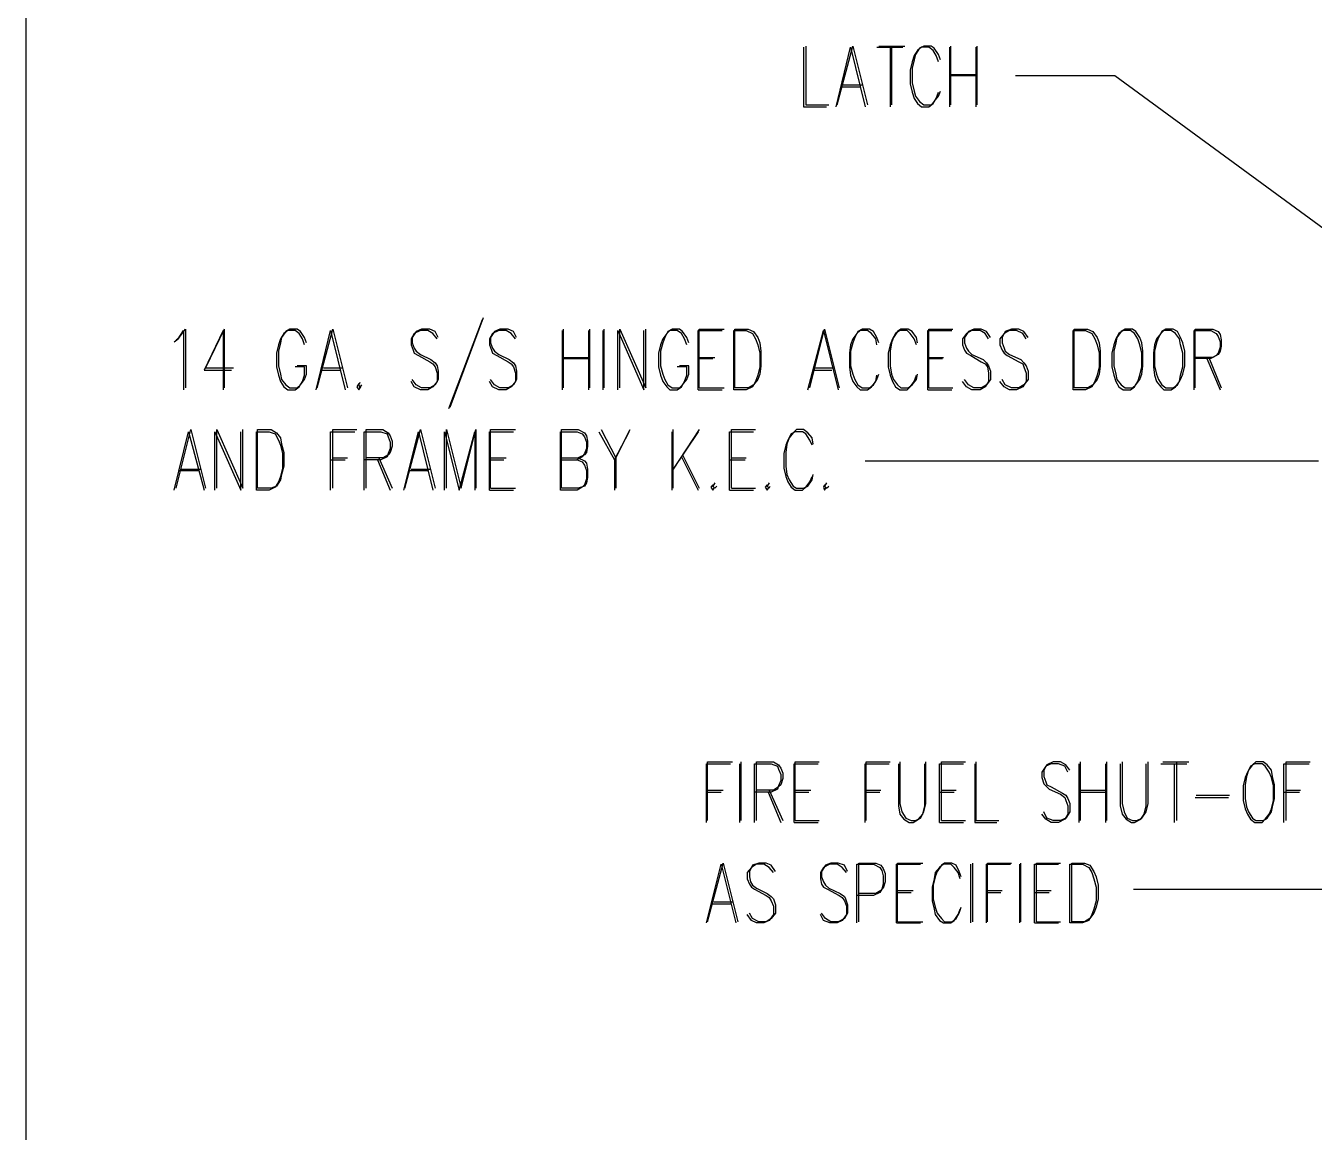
# Model space of a CAD drawing. Header units: metres. Extents: x 14 to 601, y -779 to -12.
# Drawn here: x 13.7 to 161.8, y -518.8 to -391.7 of the extents above; entities that cross this region are included whole.
import ezdxf

# ---------------------------------------------------------------- set-up
doc = ezdxf.new("R2010")
doc.units = ezdxf.units.M

msp = doc.modelspace()

# ---------------------------------------------------------------- linework, layer by layer
for p, q in [((13.72, -39.32), (13.72, -751.76)), ((103.12, -394.16), (103.12, -401)), ((103.36, -394.04), (103.36, -400.76)), ((106.84, -401), (108.52, -394.16)), ((106.96, -400.76), (108.76, -394.04)), ((108.52, -394.16), (110.2, -401)), ((108.76, -394.04), (110.44, -400.76)), ((111.52, -394.16), (114.52, -394.16)), ((111.76, -394.04), (114.76, -394.04)), ((113.08, -394.16), (113.08, -401)), ((113.2, -394.04), (113.2, -400.76)), ((115.84, -395.12), (115.6, -395.84)), ((116.2, -394.52), (115.84, -395.12)), ((115.96, -395), (115.84, -395.6)), ((116.44, -394.28), (115.96, -395)), ((116.68, -394.16), (116.2, -394.52)), ((116.92, -394.04), (116.44, -394.28)), ((117.52, -394.16), (116.68, -394.16)), ((117.76, -394.04), (116.92, -394.04)), ((118, -394.52), (117.52, -394.16)), ((118.12, -394.28), (117.76, -394.04)), ((118.36, -395.12), (118, -394.52)), ((118.6, -395), (118.12, -394.28)), ((118.6, -395.84), (118.36, -395.12)), ((118.84, -395.6), (118.6, -395)), ((119.92, -401), (119.92, -394.16)), ((120.04, -400.76), (120.04, -394.04)), ((122.92, -394.16), (122.92, -401)), ((123.04, -394.04), (123.04, -400.76)), ((115.6, -395.84), (115.36, -396.8)), ((115.36, -396.8), (115.36, -398.36)), ((115.84, -395.6), (115.6, -396.56)), ((115.6, -396.56), (115.6, -398.24)), ((115.6, -398.24), (115.84, -399.2)), ((119.92, -397.4), (122.92, -397.4)), ((120.04, -397.28), (123.04, -397.28)), ((127.48, -397.4), (138.88, -397.4)), ((138.88, -397.4), (165.88, -417.2)), ((107.44, -398.72), (109.6, -398.72)), ((107.68, -398.48), (109.84, -398.48)), ((115.36, -398.36), (115.6, -399.32)), ((115.6, -399.32), (115.84, -400.04)), ((115.84, -399.2), (115.96, -399.8)), ((115.96, -399.8), (116.44, -400.4)), ((118.12, -400.4), (118.6, -399.8)), ((118.36, -400.04), (118.6, -399.32)), ((118.6, -399.8), (118.84, -399.2)), ((103.12, -401), (105.76, -401)), ((103.36, -400.76), (106, -400.76)), ((115.84, -400.04), (116.2, -400.64)), ((116.2, -400.64), (116.68, -401)), ((116.44, -400.4), (116.92, -400.76)), ((116.68, -401), (117.52, -401)), ((116.92, -400.76), (117.76, -400.76)), ((117.52, -401), (118, -400.64)), ((117.76, -400.76), (118.12, -400.4)), ((118, -400.64), (118.36, -400.04)), ((66.16, -425.48), (62.32, -435.68)), ((66.28, -425.24), (62.44, -435.56)), ((30.76, -428), (31.24, -427.64)), ((31, -427.76), (31.36, -427.52)), ((31.24, -427.64), (31.84, -426.68)), ((31.36, -427.52), (32.08, -426.56)), ((31.84, -426.68), (31.84, -433.52)), ((32.08, -426.56), (32.08, -433.28)), ((36.4, -426.68), (34.24, -431.24)), ((36.52, -426.56), (34.36, -431)), ((36.4, -426.68), (36.4, -433.52)), ((36.52, -426.56), (36.52, -433.28)), ((43, -427.64), (42.76, -428.36)), ((43.36, -427.04), (43, -427.64)), ((43.12, -427.52), (43, -428.12)), ((43.6, -426.8), (43.12, -427.52)), ((43.84, -426.68), (43.36, -427.04)), ((44.08, -426.56), (43.6, -426.8)), ((44.68, -426.68), (43.84, -426.68)), ((44.92, -426.56), (44.08, -426.56)), ((45.16, -427.04), (44.68, -426.68)), ((45.28, -426.8), (44.92, -426.56)), ((45.52, -427.64), (45.16, -427.04)), ((45.76, -427.52), (45.28, -426.8)), ((45.76, -428.36), (45.52, -427.64)), ((46, -428.12), (45.76, -427.52)), ((47.08, -433.52), (48.76, -426.68)), ((47.2, -433.28), (49, -426.56)), ((48.76, -426.68), (50.44, -433.52)), ((49, -426.56), (50.68, -433.28)), ((58.36, -427.04), (58, -427.64)), ((58, -427.64), (58, -428.36)), ((58.6, -426.8), (58.12, -427.52)), ((58.12, -427.52), (58.12, -428.12)), ((59.08, -426.68), (58.36, -427.04)), ((59.2, -426.56), (58.6, -426.8)), ((59.92, -426.68), (59.08, -426.68)), ((60.16, -426.56), (59.2, -426.56)), ((60.52, -427.04), (59.92, -426.68)), ((60.76, -426.8), (60.16, -426.56)), ((61, -427.64), (60.52, -427.04)), ((61.12, -427.52), (60.76, -426.8)), ((67.36, -427.04), (67, -427.64)), ((67, -427.64), (67, -428.36)), ((67.6, -426.8), (67.12, -427.52)), ((67.12, -427.52), (67.12, -428.12)), ((68.08, -426.68), (67.36, -427.04)), ((68.2, -426.56), (67.6, -426.8)), ((68.92, -426.68), (68.08, -426.68)), ((69.16, -426.56), (68.2, -426.56)), ((69.52, -427.04), (68.92, -426.68)), ((69.76, -426.8), (69.16, -426.56)), ((70, -427.64), (69.52, -427.04)), ((70.12, -427.52), (69.76, -426.8)), ((75.4, -433.52), (75.4, -426.68)), ((75.52, -433.28), (75.52, -426.56)), ((78.4, -426.68), (78.4, -433.52)), ((78.52, -426.56), (78.52, -433.28)), ((80.08, -433.52), (80.08, -426.68)), ((80.2, -433.28), (80.2, -426.56)), ((81.76, -433.52), (81.76, -426.68)), ((81.76, -426.68), (84.76, -433.52)), ((82, -433.28), (82, -426.56)), ((82, -426.56), (85, -433.28)), ((84.76, -433.52), (84.76, -426.68)), ((85, -433.28), (85, -426.56)), ((86.92, -427.64), (86.68, -428.36)), ((87.4, -427.04), (86.92, -427.64)), ((87.16, -427.52), (86.92, -428.12)), ((87.52, -426.8), (87.16, -427.52)), ((87.76, -426.68), (87.4, -427.04)), ((88, -426.56), (87.52, -426.8)), ((88.6, -426.68), (87.76, -426.68)), ((88.84, -426.56), (88, -426.56)), ((89.08, -427.04), (88.6, -426.68)), ((89.2, -426.8), (88.84, -426.56)), ((89.44, -427.64), (89.08, -427.04)), ((89.68, -427.52), (89.2, -426.8)), ((89.68, -428.36), (89.44, -427.64)), ((89.92, -428.12), (89.68, -427.52)), ((91, -433.52), (91, -426.68)), ((91, -426.68), (93.76, -426.68)), ((91.12, -433.28), (91.12, -426.56)), ((91.12, -426.56), (94, -426.56)), ((95.08, -433.52), (95.08, -426.68)), ((95.08, -426.68), (96.52, -426.68)), ((95.2, -433.28), (95.2, -426.56)), ((95.2, -426.56), (96.76, -426.56)), ((96.52, -426.68), (97.24, -427.04)), ((96.76, -426.56), (97.36, -426.8)), ((97.24, -427.04), (97.6, -427.64)), ((97.36, -426.8), (97.84, -427.52)), ((97.6, -427.64), (97.84, -428.36)), ((97.84, -427.52), (98.08, -428.12)), ((103.6, -433.52), (105.4, -426.68)), ((103.84, -433.28), (105.52, -426.56)), ((105.4, -426.68), (107.08, -433.52)), ((105.52, -426.56), (107.2, -433.28)), ((108.76, -427.64), (108.52, -428.36)), ((109.24, -427.04), (108.76, -427.64)), ((109, -427.52), (108.76, -428.12)), ((109.36, -426.8), (109, -427.52)), ((109.6, -426.68), (109.24, -427.04)), ((109.84, -426.56), (109.36, -426.8)), ((110.44, -426.68), (109.6, -426.68)), ((110.68, -426.56), (109.84, -426.56)), ((110.92, -427.04), (110.44, -426.68)), ((111.16, -426.8), (110.68, -426.56)), ((111.4, -427.64), (110.92, -427.04)), ((111.52, -427.52), (111.16, -426.8)), ((111.52, -428.36), (111.4, -427.64)), ((111.76, -428.12), (111.52, -427.52)), ((113.32, -427.64), (113.08, -428.36)), ((113.44, -427.52), (113.2, -428.12)), ((113.68, -427.04), (113.32, -427.64)), ((113.92, -426.8), (113.44, -427.52)), ((114.16, -426.68), (113.68, -427.04)), ((114.28, -426.56), (113.92, -426.8)), ((115, -426.68), (114.16, -426.68)), ((115.12, -426.56), (114.28, -426.56)), ((115.36, -427.04), (115, -426.68)), ((115.6, -426.8), (115.12, -426.56)), ((115.84, -427.64), (115.36, -427.04)), ((116.08, -427.52), (115.6, -426.8)), ((116.08, -428.36), (115.84, -427.64)), ((116.2, -428.12), (116.08, -427.52)), ((117.4, -433.52), (117.4, -426.68)), ((117.4, -426.68), (120.16, -426.68)), ((117.52, -433.28), (117.52, -426.56)), ((117.52, -426.56), (120.28, -426.56)), ((121.84, -427.04), (121.36, -427.64)), ((121.36, -427.64), (121.36, -428.36)), ((122.08, -426.8), (121.6, -427.52)), ((121.6, -427.52), (121.6, -428.12)), ((122.44, -426.68), (121.84, -427.04)), ((122.68, -426.56), (122.08, -426.8)), ((123.4, -426.68), (122.44, -426.68)), ((123.52, -426.56), (122.68, -426.56)), ((124, -427.04), (123.4, -426.68)), ((124.12, -426.8), (123.52, -426.56)), ((124.36, -427.64), (124, -427.04)), ((124.6, -427.52), (124.12, -426.8)), ((126.16, -427.04), (125.68, -427.64)), ((125.68, -427.64), (125.68, -428.36)), ((126.28, -426.8), (125.92, -427.52)), ((125.92, -427.52), (125.92, -428.12)), ((126.76, -426.68), (126.16, -427.04)), ((127, -426.56), (126.28, -426.8)), ((127.6, -426.68), (126.76, -426.68)), ((127.84, -426.56), (127, -426.56)), ((128.32, -427.04), (127.6, -426.68)), ((128.44, -426.8), (127.84, -426.56)), ((128.68, -427.64), (128.32, -427.04)), ((128.92, -427.52), (128.44, -426.8)), ((134.08, -433.52), (134.08, -426.68)), ((134.08, -426.68), (135.52, -426.68)), ((134.2, -433.28), (134.2, -426.56)), ((134.2, -426.56), (135.76, -426.56)), ((135.52, -426.68), (136.24, -427.04)), ((135.76, -426.56), (136.36, -426.8)), ((136.24, -427.04), (136.6, -427.64)), ((136.36, -426.8), (136.84, -427.52)), ((136.6, -427.64), (136.84, -428.36)), ((136.84, -427.52), (137.08, -428.12)), ((139, -427.64), (138.76, -428.36)), ((139.36, -427.04), (139, -427.64)), ((139.12, -427.52), (139, -428.12)), ((139.6, -426.8), (139.12, -427.52)), ((139.84, -426.68), (139.36, -427.04)), ((140.08, -426.56), (139.6, -426.8)), ((140.68, -426.68), (139.84, -426.68)), ((140.92, -426.56), (140.08, -426.56)), ((141.16, -427.04), (140.68, -426.68)), ((141.28, -426.8), (140.92, -426.56)), ((141.52, -427.64), (141.16, -427.04)), ((141.76, -427.52), (141.28, -426.8)), ((141.76, -428.36), (141.52, -427.64)), ((142, -428.12), (141.76, -427.52)), ((143.68, -427.64), (143.44, -428.36)), ((144.16, -427.04), (143.68, -427.64)), ((143.92, -427.52), (143.68, -428.12)), ((144.28, -426.8), (143.92, -427.52)), ((144.52, -426.68), (144.16, -427.04)), ((144.76, -426.56), (144.28, -426.8)), ((145.36, -426.68), (144.52, -426.68)), ((145.6, -426.56), (144.76, -426.56)), ((145.84, -427.04), (145.36, -426.68)), ((146.08, -426.8), (145.6, -426.56)), ((146.32, -427.64), (145.84, -427.04)), ((146.44, -427.52), (146.08, -426.8)), ((146.44, -428.36), (146.32, -427.64)), ((146.68, -428.12), (146.44, -427.52)), ((148, -433.52), (148, -426.68)), ((148, -426.68), (149.92, -426.68)), ((148.12, -433.28), (148.12, -426.56)), ((148.12, -426.56), (150.16, -426.56)), ((149.92, -426.68), (150.52, -427.04)), ((150.16, -426.56), (150.76, -426.8)), ((150.52, -427.04), (150.76, -427.4)), ((150.76, -426.8), (151, -427.16)), ((150.76, -427.4), (151, -428)), ((151, -427.16), (151.12, -427.76)), ((151.12, -427.76), (151.12, -428.48)), ((42.76, -428.36), (42.52, -429.32)), ((42.52, -429.32), (42.52, -430.88)), ((43, -428.12), (42.76, -429.08)), ((42.76, -429.08), (42.76, -430.76)), ((58, -428.36), (58.24, -428.96)), ((58.12, -428.12), (58.36, -428.72)), ((58.24, -428.96), (58.36, -429.32)), ((58.36, -428.72), (58.6, -429.08)), ((58.36, -429.32), (58.84, -429.56)), ((58.6, -429.08), (59.08, -429.44)), ((67, -428.36), (67.24, -428.96)), ((67.12, -428.12), (67.36, -428.72)), ((67.24, -428.96), (67.36, -429.32)), ((67.36, -428.72), (67.6, -429.08)), ((67.36, -429.32), (67.84, -429.56)), ((67.6, -429.08), (68.08, -429.44)), ((86.68, -428.36), (86.44, -429.32)), ((86.44, -429.32), (86.44, -430.88)), ((86.92, -428.12), (86.68, -429.08)), ((86.68, -429.08), (86.68, -430.76)), ((97.84, -428.36), (98.08, -429.32)), ((98.08, -428.12), (98.2, -429.08)), ((98.08, -429.32), (98.08, -430.88)), ((98.2, -429.08), (98.2, -430.76)), ((108.52, -428.36), (108.4, -429.32)), ((108.4, -429.32), (108.4, -430.88)), ((108.76, -428.12), (108.52, -429.08)), ((108.52, -429.08), (108.52, -430.76)), ((113.08, -428.36), (112.84, -429.32)), ((112.84, -429.32), (112.84, -430.88)), ((113.2, -428.12), (113.08, -429.08)), ((113.08, -429.08), (113.08, -430.76)), ((121.36, -428.36), (121.6, -428.96)), ((121.6, -428.12), (121.84, -428.72)), ((121.6, -428.96), (121.84, -429.32)), ((121.84, -428.72), (122.08, -429.08)), ((121.84, -429.32), (122.32, -429.56)), ((122.08, -429.08), (122.44, -429.44)), ((125.68, -428.36), (125.92, -428.96)), ((125.92, -428.12), (126.16, -428.72)), ((125.92, -428.96), (126.16, -429.32)), ((126.16, -428.72), (126.28, -429.08)), ((126.16, -429.32), (126.52, -429.56)), ((126.28, -429.08), (126.76, -429.44)), ((136.84, -428.36), (137.08, -429.32)), ((137.08, -428.12), (137.2, -429.08)), ((137.08, -429.32), (137.08, -430.88)), ((137.2, -429.08), (137.2, -430.76)), ((138.76, -428.36), (138.52, -429.32)), ((138.52, -429.32), (138.52, -430.88)), ((139, -428.12), (138.76, -429.08)), ((138.76, -429.08), (138.76, -430.76)), ((142, -429.32), (141.76, -428.36)), ((142.12, -429.08), (142, -428.12)), ((142, -430.88), (142, -429.32)), ((142.12, -430.76), (142.12, -429.08)), ((143.44, -428.36), (143.32, -429.32)), ((143.32, -429.32), (143.32, -430.88)), ((143.68, -428.12), (143.44, -429.08)), ((143.44, -429.08), (143.44, -430.76)), ((146.68, -429.32), (146.44, -428.36)), ((146.92, -429.08), (146.68, -428.12)), ((146.68, -430.88), (146.68, -429.32)), ((146.92, -430.76), (146.92, -429.08)), ((150.76, -429.32), (150.52, -429.56)), ((151, -428.6), (150.76, -429.32)), ((151, -429.08), (150.76, -429.44)), ((151, -428), (151, -428.6)), ((151.12, -428.48), (151, -429.08)), ((42.52, -430.88), (42.76, -431.84)), ((42.76, -430.76), (43, -431.72)), ((45.76, -430.88), (44.68, -430.88)), ((46, -430.76), (44.92, -430.76)), ((45.76, -431.84), (45.76, -430.88)), ((46, -431.72), (46, -430.76)), ((58.84, -429.56), (60.16, -430.28)), ((59.08, -429.44), (60.28, -430.04)), ((60.16, -430.28), (60.52, -430.52)), ((60.28, -430.04), (60.76, -430.4)), ((60.52, -430.52), (60.76, -430.88)), ((60.76, -430.4), (61, -430.76)), ((60.76, -430.88), (61, -431.6)), ((61, -430.76), (61.12, -431.36)), ((67.84, -429.56), (69.16, -430.28)), ((68.08, -429.44), (69.28, -430.04)), ((69.16, -430.28), (69.52, -430.52)), ((69.28, -430.04), (69.76, -430.4)), ((69.52, -430.52), (69.76, -430.88)), ((69.76, -430.4), (70, -430.76)), ((69.76, -430.88), (70, -431.6)), ((70, -430.76), (70.12, -431.36)), ((75.4, -429.92), (78.4, -429.92)), ((75.52, -429.8), (78.52, -429.8)), ((86.44, -430.88), (86.68, -431.84)), ((86.68, -430.76), (86.92, -431.72)), ((89.68, -430.88), (88.6, -430.88)), ((89.92, -430.76), (88.84, -430.76)), ((89.68, -431.84), (89.68, -430.88)), ((89.92, -431.72), (89.92, -430.76)), ((91, -429.92), (92.68, -429.92)), ((91.12, -429.8), (92.92, -429.8)), ((98.08, -430.88), (97.84, -431.84)), ((98.2, -430.76), (98.08, -431.72)), ((108.4, -430.88), (108.52, -431.84)), ((108.52, -430.76), (108.76, -431.72)), ((112.84, -430.88), (113.08, -431.84)), ((113.08, -430.76), (113.2, -431.72)), ((117.4, -429.92), (119.08, -429.92)), ((117.52, -429.8), (119.2, -429.8)), ((122.32, -429.56), (123.52, -430.28)), ((122.44, -429.44), (123.76, -430.04)), ((123.52, -430.28), (124, -430.52)), ((123.76, -430.04), (124.12, -430.4)), ((124, -430.52), (124.24, -430.88)), ((124.12, -430.4), (124.36, -430.76)), ((124.24, -430.88), (124.36, -431.6)), ((124.36, -430.76), (124.6, -431.36)), ((126.52, -429.56), (127.84, -430.28)), ((126.76, -429.44), (128.08, -430.04)), ((127.84, -430.28), (128.32, -430.52)), ((128.08, -430.04), (128.44, -430.4)), ((128.32, -430.52), (128.44, -430.88)), ((128.44, -430.4), (128.68, -430.76)), ((128.44, -430.88), (128.68, -431.6)), ((128.68, -430.76), (128.92, -431.36)), ((137.08, -430.88), (136.84, -431.84)), ((137.2, -430.76), (137.08, -431.72)), ((138.52, -430.88), (138.76, -431.84)), ((138.76, -430.76), (139, -431.72)), ((141.76, -431.84), (142, -430.88)), ((142, -431.72), (142.12, -430.76)), ((143.32, -430.88), (143.44, -431.84)), ((143.44, -430.76), (143.68, -431.72)), ((146.44, -431.84), (146.68, -430.88)), ((146.68, -431.72), (146.92, -430.76)), ((149.92, -429.92), (148, -429.92)), ((150.16, -429.8), (148.12, -429.8)), ((149.44, -429.92), (151, -433.52)), ((149.68, -429.8), (151.12, -433.28)), ((150.52, -429.56), (149.92, -429.92)), ((150.76, -429.44), (150.16, -429.8)), ((34.24, -431.24), (37.36, -431.24)), ((34.36, -431), (37.6, -431)), ((42.76, -431.84), (43, -432.56)), ((43, -431.72), (43.12, -432.32)), ((43.12, -432.32), (43.6, -432.92)), ((45.28, -432.92), (45.76, -432.32)), ((45.52, -432.56), (45.76, -431.84)), ((45.76, -432.32), (46, -431.72)), ((47.68, -431.24), (49.84, -431.24)), ((47.92, -431), (50.08, -431)), ((58.6, -432.92), (58.12, -432.32)), ((61.12, -432.32), (60.76, -432.92)), ((61, -431.6), (61, -432.56)), ((61.12, -431.36), (61.12, -432.32)), ((67.6, -432.92), (67.12, -432.32)), ((70.12, -432.32), (69.76, -432.92)), ((70, -431.6), (70, -432.56)), ((70.12, -431.36), (70.12, -432.32)), ((86.68, -431.84), (86.92, -432.56)), ((86.92, -431.72), (87.16, -432.32)), ((87.16, -432.32), (87.52, -432.92)), ((89.2, -432.92), (89.68, -432.32)), ((89.44, -432.56), (89.68, -431.84)), ((89.68, -432.32), (89.92, -431.72)), ((97.84, -432.32), (97.36, -432.92)), ((97.84, -431.84), (97.6, -432.56)), ((98.08, -431.72), (97.84, -432.32)), ((104.32, -431.24), (106.36, -431.24)), ((104.44, -431), (106.6, -431)), ((108.52, -431.84), (108.76, -432.56)), ((108.76, -431.72), (109, -432.32)), ((109, -432.32), (109.36, -432.92)), ((111.16, -432.92), (111.52, -432.32)), ((111.4, -432.56), (111.52, -431.84)), ((111.52, -432.32), (111.76, -431.72)), ((113.08, -431.84), (113.32, -432.56)), ((113.2, -431.72), (113.44, -432.32)), ((113.44, -432.32), (113.92, -432.92)), ((115.6, -432.92), (116.08, -432.32)), ((115.84, -432.56), (116.08, -431.84)), ((116.08, -432.32), (116.2, -431.72)), ((122.08, -432.92), (121.6, -432.32)), ((124.6, -432.32), (124.12, -432.92)), ((124.36, -431.6), (124.36, -432.56)), ((124.6, -431.36), (124.6, -432.32)), ((126.28, -432.92), (125.92, -432.32)), ((128.92, -432.32), (128.44, -432.92)), ((128.68, -431.6), (128.68, -432.56)), ((128.92, -431.36), (128.92, -432.32)), ((136.84, -432.32), (136.36, -432.92)), ((136.84, -431.84), (136.6, -432.56)), ((137.08, -431.72), (136.84, -432.32)), ((138.76, -431.84), (139, -432.56)), ((139, -431.72), (139.12, -432.32)), ((139.12, -432.32), (139.6, -432.92)), ((141.28, -432.92), (141.76, -432.32)), ((141.52, -432.56), (141.76, -431.84)), ((141.76, -432.32), (142, -431.72)), ((143.44, -431.84), (143.68, -432.56)), ((143.68, -431.72), (143.92, -432.32)), ((143.92, -432.32), (144.28, -432.92)), ((146.08, -432.92), (146.44, -432.32)), ((146.32, -432.56), (146.44, -431.84)), ((146.44, -432.32), (146.68, -431.72)), ((43, -432.56), (43.36, -433.16)), ((43.36, -433.16), (43.84, -433.52)), ((43.6, -432.92), (44.08, -433.28)), ((43.84, -433.52), (44.68, -433.52)), ((44.08, -433.28), (44.92, -433.28)), ((44.68, -433.52), (45.16, -433.16)), ((44.92, -433.28), (45.28, -432.92)), ((45.16, -433.16), (45.52, -432.56)), ((52, -432.8), (51.76, -433.16)), ((51.76, -433.16), (52, -433.52)), ((52.12, -432.68), (52, -432.92)), ((52, -432.92), (52.12, -433.28)), ((52, -433.52), (52.24, -433.16)), ((52.12, -433.28), (52.36, -432.92)), ((58.36, -433.16), (58, -432.56)), ((59.08, -433.52), (58.36, -433.16)), ((59.2, -433.28), (58.6, -432.92)), ((59.92, -433.52), (59.08, -433.52)), ((60.16, -433.28), (59.2, -433.28)), ((60.52, -433.16), (59.92, -433.52)), ((60.76, -432.92), (60.16, -433.28)), ((61, -432.56), (60.52, -433.16)), ((67.36, -433.16), (67, -432.56)), ((68.08, -433.52), (67.36, -433.16)), ((68.2, -433.28), (67.6, -432.92)), ((68.92, -433.52), (68.08, -433.52)), ((69.16, -433.28), (68.2, -433.28)), ((69.52, -433.16), (68.92, -433.52)), ((69.76, -432.92), (69.16, -433.28)), ((70, -432.56), (69.52, -433.16)), ((86.92, -432.56), (87.4, -433.16)), ((87.4, -433.16), (87.76, -433.52)), ((87.52, -432.92), (88, -433.28)), ((87.76, -433.52), (88.6, -433.52)), ((88, -433.28), (88.84, -433.28)), ((88.6, -433.52), (89.08, -433.16)), ((88.84, -433.28), (89.2, -432.92)), ((89.08, -433.16), (89.44, -432.56)), ((91, -433.52), (93.76, -433.52)), ((91.12, -433.28), (94, -433.28)), ((96.52, -433.52), (95.08, -433.52)), ((96.76, -433.28), (95.2, -433.28)), ((97.24, -433.16), (96.52, -433.52)), ((97.36, -432.92), (96.76, -433.28)), ((97.6, -432.56), (97.24, -433.16)), ((108.76, -432.56), (109.24, -433.16)), ((109.24, -433.16), (109.6, -433.52)), ((109.36, -432.92), (109.84, -433.28)), ((109.6, -433.52), (110.44, -433.52)), ((109.84, -433.28), (110.68, -433.28)), ((110.44, -433.52), (110.92, -433.16)), ((110.68, -433.28), (111.16, -432.92)), ((110.92, -433.16), (111.4, -432.56)), ((113.32, -432.56), (113.68, -433.16)), ((113.68, -433.16), (114.16, -433.52)), ((113.92, -432.92), (114.28, -433.28)), ((114.16, -433.52), (115, -433.52)), ((114.28, -433.28), (115.12, -433.28)), ((115, -433.52), (115.36, -433.16)), ((115.12, -433.28), (115.6, -432.92)), ((115.36, -433.16), (115.84, -432.56)), ((117.4, -433.52), (120.16, -433.52)), ((117.52, -433.28), (120.28, -433.28)), ((121.84, -433.16), (121.36, -432.56)), ((122.44, -433.52), (121.84, -433.16)), ((122.68, -433.28), (122.08, -432.92)), ((123.4, -433.52), (122.44, -433.52)), ((123.52, -433.28), (122.68, -433.28)), ((124, -433.16), (123.4, -433.52)), ((124.12, -432.92), (123.52, -433.28)), ((124.36, -432.56), (124, -433.16)), ((126.16, -433.16), (125.68, -432.56)), ((126.76, -433.52), (126.16, -433.16)), ((127, -433.28), (126.28, -432.92)), ((127.6, -433.52), (126.76, -433.52)), ((127.84, -433.28), (127, -433.28)), ((128.32, -433.16), (127.6, -433.52)), ((128.44, -432.92), (127.84, -433.28)), ((128.68, -432.56), (128.32, -433.16)), ((135.52, -433.52), (134.08, -433.52)), ((135.76, -433.28), (134.2, -433.28)), ((136.24, -433.16), (135.52, -433.52)), ((136.36, -432.92), (135.76, -433.28)), ((136.6, -432.56), (136.24, -433.16)), ((139, -432.56), (139.36, -433.16)), ((139.36, -433.16), (139.84, -433.52)), ((139.6, -432.92), (140.08, -433.28)), ((139.84, -433.52), (140.68, -433.52)), ((140.08, -433.28), (140.92, -433.28)), ((140.68, -433.52), (141.16, -433.16)), ((140.92, -433.28), (141.28, -432.92)), ((141.16, -433.16), (141.52, -432.56)), ((143.68, -432.56), (144.16, -433.16)), ((144.16, -433.16), (144.52, -433.52)), ((144.28, -432.92), (144.76, -433.28)), ((144.52, -433.52), (145.36, -433.52)), ((144.76, -433.28), (145.6, -433.28)), ((145.36, -433.52), (145.84, -433.16)), ((145.6, -433.28), (146.08, -432.92)), ((145.84, -433.16), (146.32, -432.56)), ((31, -444.8), (32.68, -438.08)), ((32.68, -438.08), (34.36, -444.8)), ((35.68, -444.8), (35.68, -438.08)), ((35.68, -438.08), (38.68, -444.8)), ((38.68, -444.8), (38.68, -438.08)), ((40.36, -444.8), (40.36, -438.08)), ((40.36, -438.08), (41.92, -438.08)), ((41.92, -438.08), (42.52, -438.44)), ((49, -444.8), (49, -438.08)), ((49, -438.08), (51.76, -438.08)), ((52.84, -444.8), (52.84, -438.08)), ((52.84, -438.08), (54.76, -438.08)), ((54.76, -438.08), (55.36, -438.44)), ((57.28, -444.8), (59.08, -438.08)), ((59.08, -438.08), (60.76, -444.8)), ((62.08, -444.8), (62.08, -438.08)), ((62.08, -438.08), (63.76, -444.8)), ((63.76, -444.8), (65.44, -438.08)), ((65.44, -438.08), (65.44, -444.8)), ((67.12, -444.8), (67.12, -438.08)), ((67.12, -438.08), (70, -438.08)), ((75.28, -444.8), (75.28, -438.08)), ((75.28, -438.08), (77.2, -438.08)), ((77.2, -438.08), (77.92, -438.44)), ((79.84, -438.08), (81.52, -441.32)), ((81.52, -441.32), (83.2, -438.08)), ((88.12, -444.8), (88.12, -438.08)), ((91.12, -438.08), (88.12, -442.64)), ((94.84, -444.8), (94.84, -438.08)), ((94.84, -438.08), (97.6, -438.08)), ((102.28, -438.08), (101.92, -438.44)), ((103.12, -438.08), (102.28, -438.08)), ((103.6, -438.44), (103.12, -438.08)), ((30.76, -445.04), (32.44, -438.32)), ((32.44, -438.32), (34.24, -445.04)), ((35.44, -445.04), (35.44, -438.32)), ((35.44, -438.32), (38.44, -445.04)), ((38.44, -445.04), (38.44, -438.32)), ((40.24, -445.04), (40.24, -438.32)), ((40.24, -438.32), (41.68, -438.32)), ((41.68, -438.32), (42.4, -438.56)), ((42.4, -438.56), (42.76, -439.28)), ((42.52, -438.44), (43, -439.04)), ((42.76, -439.28), (43, -439.88)), ((43, -439.04), (43.12, -439.76)), ((43.12, -439.76), (43.36, -440.72)), ((48.76, -445.04), (48.76, -438.32)), ((48.76, -438.32), (51.52, -438.32)), ((52.6, -445.04), (52.6, -438.32)), ((52.6, -438.32), (54.52, -438.32)), ((54.52, -438.32), (55.24, -438.56)), ((55.24, -438.56), (55.36, -438.92)), ((55.36, -438.44), (55.6, -438.8)), ((55.36, -438.92), (55.6, -439.52)), ((55.6, -438.8), (55.84, -439.4)), ((55.6, -439.52), (55.6, -440.24)), ((55.84, -439.4), (55.84, -440)), ((57.16, -445.04), (58.84, -438.32)), ((58.84, -438.32), (60.52, -445.04)), ((61.84, -445.04), (61.84, -438.32)), ((61.84, -438.32), (63.52, -445.04)), ((63.52, -445.04), (65.32, -438.32)), ((65.32, -438.32), (65.32, -445.04)), ((67, -445.04), (67, -438.32)), ((67, -438.32), (69.76, -438.32)), ((75.16, -445.04), (75.16, -438.32)), ((75.16, -438.32), (77.08, -438.32)), ((77.08, -438.32), (77.68, -438.56)), ((77.68, -438.56), (77.92, -438.92)), ((77.92, -438.44), (78.16, -438.8)), ((77.92, -438.92), (78.16, -439.52)), ((78.16, -438.8), (78.28, -439.4)), ((78.16, -439.52), (78.16, -440.24)), ((78.28, -439.4), (78.28, -440)), ((79.6, -438.32), (81.4, -441.56)), ((81.4, -441.56), (83.08, -438.32)), ((88, -445.04), (88, -438.32)), ((91, -438.32), (88, -442.76)), ((94.6, -445.04), (94.6, -438.32)), ((94.6, -438.32), (97.36, -438.32)), ((101.32, -439.28), (101.08, -439.88)), ((101.2, -439.76), (101.08, -440.72)), ((101.44, -439.04), (101.2, -439.76)), ((101.68, -438.56), (101.32, -439.28)), ((101.92, -438.44), (101.44, -439.04)), ((102.16, -438.32), (101.68, -438.56)), ((103, -438.32), (102.16, -438.32)), ((103.36, -438.56), (103, -438.32)), ((103.84, -439.28), (103.36, -438.56)), ((104.08, -439.04), (103.6, -438.44)), ((104.08, -439.88), (103.84, -439.28)), ((104.2, -439.76), (104.08, -439.04)), ((43, -439.88), (43.24, -440.84)), ((43.24, -440.84), (43.24, -442.52)), ((43.36, -440.72), (43.36, -442.28)), ((55.24, -441.2), (54.52, -441.56)), ((55.36, -440.96), (54.76, -441.32)), ((55.36, -440.84), (55.24, -441.2)), ((55.6, -440.24), (55.36, -440.84)), ((55.6, -440.72), (55.36, -440.96)), ((55.84, -440), (55.6, -440.72)), ((77.68, -441.2), (77.08, -441.56)), ((77.92, -440.96), (77.2, -441.32)), ((77.92, -440.84), (77.68, -441.2)), ((78.16, -440.24), (77.92, -440.84)), ((78.16, -440.72), (77.92, -440.96)), ((78.28, -440), (78.16, -440.72)), ((89.08, -441.2), (91, -445.04)), ((89.2, -440.96), (91.12, -444.8)), ((101.08, -439.88), (100.84, -440.84)), ((100.84, -440.84), (100.84, -442.52)), ((101.08, -440.72), (101.08, -442.28)), ((31.6, -442.64), (33.76, -442.64)), ((43.24, -442.52), (43, -443.48)), ((43.36, -442.28), (43.12, -443.24)), ((48.76, -441.56), (50.44, -441.56)), ((49, -441.32), (50.68, -441.32)), ((54.52, -441.56), (52.6, -441.56)), ((54.76, -441.32), (52.84, -441.32)), ((54.16, -441.56), (55.6, -445.04)), ((54.28, -441.32), (55.84, -444.8)), ((58, -442.64), (60.16, -442.64)), ((67, -441.56), (68.68, -441.56)), ((67.12, -441.32), (68.92, -441.32)), ((75.16, -441.56), (77.08, -441.56)), ((75.28, -441.32), (77.2, -441.32)), ((77.08, -441.56), (77.68, -441.8)), ((77.2, -441.32), (77.92, -441.68)), ((77.68, -441.8), (77.92, -442.16)), ((77.92, -441.68), (78.16, -441.92)), ((77.92, -442.16), (78.16, -442.76)), ((78.16, -441.92), (78.28, -442.64)), ((78.28, -442.64), (78.28, -443.6)), ((81.4, -441.56), (81.4, -445.04)), ((81.52, -441.32), (81.52, -444.8)), ((94.6, -441.56), (96.4, -441.56)), ((94.84, -441.32), (96.52, -441.32)), ((100.84, -442.52), (101.08, -443.48)), ((101.08, -442.28), (101.2, -443.24)), ((110.2, -441.68), (162.28, -441.68)), ((31.36, -442.76), (33.52, -442.76)), ((42.76, -444.08), (42.4, -444.68)), ((43, -443.84), (42.52, -444.56)), ((43, -443.48), (42.76, -444.08)), ((43.12, -443.24), (43, -443.84)), ((57.76, -442.76), (59.92, -442.76)), ((78.16, -443.72), (77.92, -444.44)), ((78.16, -444.2), (77.92, -444.56)), ((78.16, -442.76), (78.16, -443.72)), ((78.28, -443.6), (78.16, -444.2)), ((92.92, -444.2), (92.68, -444.56)), ((99.16, -444.2), (98.92, -444.56)), ((101.08, -443.48), (101.32, -444.08)), ((101.2, -443.24), (101.44, -443.84)), ((101.32, -444.08), (101.68, -444.68)), ((101.44, -443.84), (101.92, -444.56)), ((103.36, -444.68), (103.84, -444.08)), ((103.6, -444.56), (104.08, -443.84)), ((103.84, -444.08), (104.08, -443.48)), ((104.08, -443.84), (104.2, -443.24)), ((105.76, -444.2), (105.52, -444.56)), ((41.68, -445.04), (40.24, -445.04)), ((41.92, -444.8), (40.36, -444.8)), ((42.4, -444.68), (41.68, -445.04)), ((42.52, -444.56), (41.92, -444.8)), ((67, -445.04), (69.76, -445.04)), ((67.12, -444.8), (70, -444.8)), ((77.08, -445.04), (75.16, -445.04)), ((77.2, -444.8), (75.28, -444.8)), ((77.68, -444.68), (77.08, -445.04)), ((77.92, -444.56), (77.2, -444.8)), ((77.92, -444.44), (77.68, -444.68)), ((92.68, -444.44), (92.44, -444.68)), ((92.44, -444.68), (92.68, -445.04)), ((92.68, -444.56), (92.92, -444.8)), ((92.68, -445.04), (92.92, -444.68)), ((92.92, -444.8), (93.16, -444.56)), ((94.6, -445.04), (97.36, -445.04)), ((94.84, -444.8), (97.6, -444.8)), ((98.92, -444.44), (98.68, -444.68)), ((98.68, -444.68), (98.92, -445.04)), ((98.92, -444.56), (99.16, -444.8)), ((98.92, -445.04), (99.16, -444.68)), ((99.16, -444.8), (99.28, -444.56)), ((101.68, -444.68), (102.16, -445.04)), ((101.92, -444.56), (102.28, -444.8)), ((102.16, -445.04), (103, -445.04)), ((102.28, -444.8), (103.12, -444.8)), ((103, -445.04), (103.36, -444.68)), ((103.12, -444.8), (103.6, -444.56)), ((105.52, -444.44), (105.4, -444.68)), ((105.4, -444.68), (105.52, -445.04)), ((105.52, -444.56), (105.76, -444.8)), ((105.52, -445.04), (105.76, -444.68)), ((105.76, -444.8), (106, -444.56)), ((91.96, -483.2), (91.96, -476.48)), ((91.96, -476.48), (94.72, -476.48)), ((92.08, -482.96), (92.08, -476.24)), ((92.08, -476.24), (94.96, -476.24)), ((95.8, -483.2), (95.8, -476.48)), ((95.92, -482.96), (95.92, -476.24)), ((97.48, -483.2), (97.48, -476.48)), ((97.48, -476.48), (99.4, -476.48)), ((97.72, -482.96), (97.72, -476.24)), ((97.72, -476.24), (99.64, -476.24)), ((99.4, -476.48), (100.12, -476.72)), ((99.64, -476.24), (100.24, -476.6)), ((100.12, -476.72), (100.24, -477.08)), ((100.24, -476.6), (100.48, -476.96)), ((102.04, -483.2), (102.04, -476.48)), ((102.04, -476.48), (104.8, -476.48)), ((102.16, -482.96), (102.16, -476.24)), ((102.16, -476.24), (104.92, -476.24)), ((110.2, -483.2), (110.2, -476.48)), ((110.2, -476.48), (112.96, -476.48)), ((110.32, -482.96), (110.32, -476.24)), ((110.32, -476.24), (113.08, -476.24)), ((114.04, -476.48), (114.04, -481.28)), ((114.16, -476.24), (114.16, -481.04)), ((117.04, -481.28), (117.04, -476.48)), ((117.16, -481.04), (117.16, -476.24)), ((118.72, -483.2), (118.72, -476.48)), ((118.72, -476.48), (121.48, -476.48)), ((118.96, -482.96), (118.96, -476.24)), ((118.96, -476.24), (121.72, -476.24)), ((122.8, -476.48), (122.8, -483.2)), ((122.92, -476.24), (122.92, -482.96)), ((130.96, -476.72), (130.48, -477.44)), ((131.08, -476.6), (130.72, -477.2)), ((131.56, -476.48), (130.96, -476.72)), ((131.8, -476.24), (131.08, -476.6)), ((132.4, -476.48), (131.56, -476.48)), ((132.64, -476.24), (131.8, -476.24)), ((133.12, -476.72), (132.4, -476.48)), ((133.24, -476.6), (132.64, -476.24)), ((133.48, -477.44), (133.12, -476.72)), ((133.72, -477.2), (133.24, -476.6)), ((134.8, -483.2), (134.8, -476.48)), ((134.92, -482.96), (134.92, -476.24)), ((137.8, -476.48), (137.8, -483.2)), ((137.92, -476.24), (137.92, -482.96)), ((139.48, -476.48), (139.48, -481.28)), ((139.72, -476.24), (139.72, -481.04)), ((142.48, -481.28), (142.48, -476.48)), ((142.72, -481.04), (142.72, -476.24)), ((144.16, -476.48), (147.16, -476.48)), ((144.4, -476.24), (147.4, -476.24)), ((145.72, -476.48), (145.72, -483.2)), ((145.96, -476.24), (145.96, -482.96)), ((154.48, -476.72), (154.12, -477.44)), ((154.72, -476.6), (154.24, -477.2)), ((154.96, -476.48), (154.48, -476.72)), ((155.08, -476.24), (154.72, -476.6)), ((155.8, -476.48), (154.96, -476.48)), ((155.92, -476.24), (155.08, -476.24)), ((156.16, -476.72), (155.8, -476.48)), ((156.4, -476.6), (155.92, -476.24)), ((156.64, -477.44), (156.16, -476.72)), ((156.88, -477.2), (156.4, -476.6)), ((158.32, -483.2), (158.32, -476.48)), ((158.32, -476.48), (161.2, -476.48)), ((158.56, -482.96), (158.56, -476.24)), ((158.56, -476.24), (161.32, -476.24)), ((100.24, -477.08), (100.48, -477.68)), ((100.48, -476.96), (100.72, -477.56)), ((100.48, -477.68), (100.48, -478.4)), ((100.72, -478.16), (100.48, -478.88)), ((100.72, -477.56), (100.72, -478.16)), ((130.48, -477.44), (130.48, -478.04)), ((130.48, -478.04), (130.72, -478.76)), ((130.72, -477.2), (130.72, -477.92)), ((130.72, -477.92), (130.96, -478.52)), ((153.88, -478.04), (153.64, -479)), ((154.12, -477.44), (153.88, -478.04)), ((154, -477.92), (153.88, -478.88)), ((154.24, -477.2), (154, -477.92)), ((156.88, -478.04), (156.64, -477.44)), ((157, -477.92), (156.88, -477.2)), ((157.12, -479), (156.88, -478.04)), ((157.24, -478.88), (157, -477.92)), ((91.96, -479.72), (93.64, -479.72)), ((92.08, -479.48), (93.88, -479.48)), ((99.4, -479.72), (97.48, -479.72)), ((99.64, -479.48), (97.72, -479.48)), ((99.04, -479.72), (100.48, -483.2)), ((99.16, -479.48), (100.72, -482.96)), ((100.12, -479.36), (99.4, -479.72)), ((100.24, -479.12), (99.64, -479.48)), ((100.24, -479), (100.12, -479.36)), ((100.48, -478.4), (100.24, -479)), ((100.48, -478.88), (100.24, -479.12)), ((102.04, -479.72), (103.72, -479.72)), ((102.16, -479.48), (103.96, -479.48)), ((110.2, -479.72), (111.88, -479.72)), ((110.32, -479.48), (112, -479.48)), ((118.72, -479.72), (120.4, -479.72)), ((118.96, -479.48), (120.64, -479.48)), ((130.72, -478.76), (130.96, -479)), ((130.96, -478.52), (131.08, -478.88)), ((130.96, -479), (131.32, -479.36)), ((131.08, -478.88), (131.56, -479.12)), ((131.32, -479.36), (132.64, -479.96)), ((131.56, -479.12), (132.88, -479.84)), ((134.8, -479.72), (137.8, -479.72)), ((134.92, -479.48), (137.92, -479.48)), ((153.64, -479), (153.64, -480.68)), ((153.88, -478.88), (153.88, -480.44)), ((157.12, -480.68), (157.12, -479)), ((157.24, -480.44), (157.24, -478.88)), ((158.32, -479.72), (160.12, -479.72)), ((158.56, -479.48), (160.24, -479.48)), ((114.16, -481.04), (114.4, -482)), ((116.92, -482), (117.16, -481.04)), ((132.64, -479.96), (133.12, -480.32)), ((132.88, -479.84), (133.24, -480.08)), ((133.12, -480.32), (133.24, -480.68)), ((133.24, -480.08), (133.48, -480.44)), ((133.24, -480.68), (133.48, -481.28)), ((133.48, -480.44), (133.72, -481.04)), ((133.72, -481.04), (133.72, -482)), ((139.72, -481.04), (139.96, -482)), ((142.48, -482), (142.72, -481.04)), ((148.12, -480.32), (151.96, -480.32)), ((148.24, -480.08), (152.08, -480.08)), ((153.64, -480.68), (153.88, -481.64)), ((153.88, -480.44), (154, -481.4)), ((156.88, -481.64), (157.12, -480.68)), ((157, -481.4), (157.24, -480.44)), ((114.04, -481.28), (114.16, -482.24)), ((114.16, -482.24), (114.64, -482.84)), ((114.4, -482), (114.88, -482.72)), ((114.88, -482.72), (115.48, -482.96)), ((115.96, -482.96), (116.56, -482.72)), ((116.32, -482.84), (116.8, -482.24)), ((116.56, -482.72), (116.92, -482)), ((116.8, -482.24), (117.04, -481.28)), ((130.96, -482.84), (130.48, -482.24)), ((131.08, -482.72), (130.72, -482)), ((131.8, -482.96), (131.08, -482.72)), ((133.24, -482.72), (132.64, -482.96)), ((133.48, -482.24), (133.12, -482.84)), ((133.72, -482), (133.24, -482.72)), ((133.48, -481.28), (133.48, -482.24)), ((139.48, -481.28), (139.72, -482.24)), ((139.72, -482.24), (140.2, -482.84)), ((139.96, -482), (140.32, -482.72)), ((140.32, -482.72), (140.92, -482.96)), ((141.4, -482.96), (142, -482.72)), ((141.88, -482.84), (142.24, -482.24)), ((142, -482.72), (142.48, -482)), ((142.24, -482.24), (142.48, -481.28)), ((153.88, -481.64), (154.12, -482.24)), ((154, -481.4), (154.24, -482)), ((154.12, -482.24), (154.48, -482.84)), ((154.24, -482), (154.72, -482.72)), ((154.72, -482.72), (155.08, -482.96)), ((155.92, -482.96), (156.4, -482.72)), ((156.16, -482.84), (156.64, -482.24)), ((156.4, -482.72), (156.88, -482)), ((156.64, -482.24), (156.88, -481.64)), ((156.88, -482), (157, -481.4)), ((102.04, -483.2), (104.8, -483.2)), ((102.16, -482.96), (104.92, -482.96)), ((114.64, -482.84), (115.24, -483.2)), ((115.24, -483.2), (115.72, -483.2)), ((115.48, -482.96), (115.96, -482.96)), ((115.72, -483.2), (116.32, -482.84)), ((118.72, -483.2), (121.48, -483.2)), ((118.96, -482.96), (121.72, -482.96)), ((122.8, -483.2), (125.32, -483.2)), ((122.92, -482.96), (125.56, -482.96)), ((131.56, -483.2), (130.96, -482.84)), ((132.4, -483.2), (131.56, -483.2)), ((132.64, -482.96), (131.8, -482.96)), ((133.12, -482.84), (132.4, -483.2)), ((140.2, -482.84), (140.8, -483.2)), ((140.8, -483.2), (141.16, -483.2)), ((140.92, -482.96), (141.4, -482.96)), ((141.16, -483.2), (141.88, -482.84)), ((154.48, -482.84), (154.96, -483.2)), ((154.96, -483.2), (155.8, -483.2)), ((155.08, -482.96), (155.92, -482.96)), ((155.8, -483.2), (156.16, -482.84)), ((91.96, -494.72), (93.64, -488)), ((92.08, -494.6), (93.88, -487.88)), ((93.64, -488), (95.32, -494.72)), ((93.88, -487.88), (95.56, -494.6)), ((97.12, -488.36), (96.64, -488.96)), ((97.24, -488.12), (96.88, -488.84)), ((97.72, -488), (97.12, -488.36)), ((97.96, -487.88), (97.24, -488.12)), ((98.56, -488), (97.72, -488)), ((98.8, -487.88), (97.96, -487.88)), ((99.16, -488.36), (98.56, -488)), ((99.4, -488.12), (98.8, -487.88)), ((99.64, -488.96), (99.16, -488.36)), ((99.88, -488.84), (99.4, -488.12)), ((105.4, -488.36), (105.04, -488.96)), ((105.64, -488.12), (105.16, -488.84)), ((106.12, -488), (105.4, -488.36)), ((106.24, -487.88), (105.64, -488.12)), ((106.96, -488), (106.12, -488)), ((107.08, -487.88), (106.24, -487.88)), ((107.56, -488.36), (106.96, -488)), ((107.8, -488.12), (107.08, -487.88)), ((108.04, -488.96), (107.56, -488.36)), ((108.16, -488.84), (107.8, -488.12)), ((109.24, -494.72), (109.24, -488)), ((109.24, -488), (111.16, -488)), ((109.48, -494.6), (109.48, -487.88)), ((109.48, -487.88), (111.4, -487.88)), ((111.16, -488), (111.88, -488.36)), ((111.4, -487.88), (112, -488.12)), ((111.88, -488.36), (112.12, -488.72)), ((112, -488.12), (112.24, -488.48)), ((112.24, -488.48), (112.48, -489.08)), ((113.8, -494.72), (113.8, -488)), ((113.8, -488), (116.56, -488)), ((113.92, -494.6), (113.92, -487.88)), ((113.92, -487.88), (116.8, -487.88)), ((118.72, -488.36), (118.24, -488.96)), ((118.96, -488.12), (118.48, -488.84)), ((119.2, -488), (118.72, -488.36)), ((119.32, -487.88), (118.96, -488.12)), ((120.04, -488), (119.2, -488)), ((120.16, -487.88), (119.32, -487.88)), ((120.4, -488.36), (120.04, -488)), ((120.64, -488.12), (120.16, -487.88)), ((120.88, -488.96), (120.4, -488.36)), ((121, -488.84), (120.64, -488.12)), ((122.32, -494.72), (122.32, -488)), ((122.56, -494.6), (122.56, -487.88)), ((124.12, -494.72), (124.12, -488)), ((124.12, -488), (126.88, -488)), ((124.24, -494.6), (124.24, -487.88)), ((124.24, -487.88), (127, -487.88)), ((127.96, -494.72), (127.96, -488)), ((128.08, -494.6), (128.08, -487.88)), ((129.64, -494.72), (129.64, -488)), ((129.64, -488), (132.4, -488)), ((129.88, -494.6), (129.88, -487.88)), ((129.88, -487.88), (132.64, -487.88)), ((133.72, -494.72), (133.72, -488)), ((133.72, -488), (135.16, -488)), ((133.96, -494.6), (133.96, -487.88)), ((133.96, -487.88), (135.4, -487.88)), ((135.16, -488), (135.88, -488.36)), ((135.4, -487.88), (136, -488.12)), ((135.88, -488.36), (136.24, -488.96)), ((136, -488.12), (136.48, -488.84)), ((96.64, -488.96), (96.64, -489.68)), ((96.64, -489.68), (96.88, -490.28)), ((96.88, -488.84), (96.88, -489.44)), ((96.88, -489.44), (97, -490.04)), ((97, -490.04), (97.24, -490.4)), ((105.04, -488.96), (105.04, -489.68)), ((105.04, -489.68), (105.16, -490.28)), ((105.16, -488.84), (105.16, -489.44)), ((105.16, -489.44), (105.4, -490.04)), ((105.4, -490.04), (105.64, -490.4)), ((112.12, -488.72), (112.24, -489.32)), ((112.24, -489.32), (112.24, -490.28)), ((112.48, -490.04), (112.24, -490.76)), ((112.48, -489.08), (112.48, -490.04)), ((118.12, -489.68), (117.88, -490.64)), ((118.24, -489.44), (118, -490.4)), ((118.24, -488.96), (118.12, -489.68)), ((118.48, -488.84), (118.24, -489.44)), ((121.12, -489.68), (120.88, -488.96)), ((121.24, -489.44), (121, -488.84)), ((136.24, -488.96), (136.48, -489.68)), ((136.48, -488.84), (136.72, -489.44)), ((136.48, -489.68), (136.72, -490.64)), ((136.72, -489.44), (136.96, -490.4)), ((96.88, -490.28), (97.12, -490.64)), ((97.12, -490.64), (97.48, -490.88)), ((97.24, -490.4), (97.72, -490.76)), ((97.48, -490.88), (98.8, -491.6)), ((97.72, -490.76), (98.92, -491.36)), ((98.8, -491.6), (99.16, -491.84)), ((98.92, -491.36), (99.4, -491.72)), ((105.16, -490.28), (105.4, -490.64)), ((105.4, -490.64), (105.88, -490.88)), ((105.64, -490.4), (106, -490.76)), ((105.88, -490.88), (107.2, -491.6)), ((106, -490.76), (107.32, -491.36)), ((107.2, -491.6), (107.56, -491.84)), ((107.32, -491.36), (107.8, -491.72)), ((111.16, -491.6), (109.24, -491.6)), ((111.4, -491.36), (109.48, -491.36)), ((111.88, -491.24), (111.16, -491.6)), ((112, -491), (111.4, -491.36)), ((112.12, -490.88), (111.88, -491.24)), ((112.24, -490.76), (112, -491)), ((112.24, -490.28), (112.12, -490.88)), ((113.8, -491.24), (115.48, -491.24)), ((113.92, -491), (115.72, -491)), ((117.88, -490.64), (117.88, -492.2)), ((118, -490.4), (118, -491.96)), ((124.12, -491.24), (125.8, -491.24)), ((124.24, -491), (125.92, -491)), ((129.64, -491.24), (131.32, -491.24)), ((129.88, -491), (131.56, -491)), ((136.72, -490.64), (136.72, -492.2)), ((136.96, -490.4), (136.96, -491.96)), ((141.04, -490.88), (198.16, -490.88)), ((92.56, -492.56), (94.72, -492.56)), ((92.8, -492.32), (94.96, -492.32)), ((99.16, -491.84), (99.4, -492.2)), ((99.4, -491.72), (99.64, -491.96)), ((99.4, -492.2), (99.64, -492.8)), ((99.64, -491.96), (99.88, -492.68)), ((99.64, -492.8), (99.64, -493.76)), ((99.88, -492.68), (99.88, -493.64)), ((107.56, -491.84), (107.8, -492.2)), ((107.8, -491.72), (107.92, -491.96)), ((107.8, -492.2), (108.04, -492.8)), ((107.92, -491.96), (108.16, -492.68)), ((108.04, -492.8), (108.04, -493.76)), ((108.16, -492.68), (108.16, -493.64)), ((117.88, -492.2), (118.12, -493.16)), ((118, -491.96), (118.24, -492.92)), ((118.24, -492.92), (118.48, -493.64)), ((121, -493.64), (121.24, -492.92)), ((136.72, -492.2), (136.48, -493.16)), ((136.72, -492.92), (136.48, -493.64)), ((136.96, -491.96), (136.72, -492.92)), ((97.12, -494.48), (96.64, -493.76)), ((97.24, -494.24), (96.88, -493.64)), ((97.72, -494.72), (97.12, -494.48)), ((97.96, -494.6), (97.24, -494.24)), ((99.16, -494.48), (98.56, -494.72)), ((99.4, -494.24), (98.8, -494.6)), ((99.64, -493.76), (99.16, -494.48)), ((99.88, -493.64), (99.4, -494.24)), ((105.4, -494.48), (105.04, -493.76)), ((105.64, -494.24), (105.16, -493.64)), ((106.12, -494.72), (105.4, -494.48)), ((106.24, -494.6), (105.64, -494.24)), ((107.56, -494.48), (106.96, -494.72)), ((107.8, -494.24), (107.08, -494.6)), ((108.04, -493.76), (107.56, -494.48)), ((108.16, -493.64), (107.8, -494.24)), ((118.12, -493.16), (118.24, -493.76)), ((118.24, -493.76), (118.72, -494.48)), ((118.48, -493.64), (118.96, -494.24)), ((118.72, -494.48), (119.2, -494.72)), ((118.96, -494.24), (119.32, -494.6)), ((120.04, -494.72), (120.4, -494.48)), ((120.16, -494.6), (120.64, -494.24)), ((120.4, -494.48), (120.88, -493.76)), ((120.64, -494.24), (121, -493.64)), ((120.88, -493.76), (121.12, -493.16)), ((135.88, -494.48), (135.16, -494.72)), ((136, -494.24), (135.4, -494.6)), ((136.24, -493.76), (135.88, -494.48)), ((136.48, -493.64), (136, -494.24)), ((136.48, -493.16), (136.24, -493.76)), ((98.56, -494.72), (97.72, -494.72)), ((98.8, -494.6), (97.96, -494.6)), ((106.96, -494.72), (106.12, -494.72)), ((107.08, -494.6), (106.24, -494.6)), ((113.8, -494.72), (116.56, -494.72)), ((113.92, -494.6), (116.8, -494.6)), ((119.2, -494.72), (120.04, -494.72)), ((119.32, -494.6), (120.16, -494.6)), ((129.64, -494.72), (132.4, -494.72)), ((129.88, -494.6), (132.64, -494.6)), ((135.16, -494.72), (133.72, -494.72)), ((135.4, -494.6), (133.96, -494.6))]:
    msp.add_line(p, q)

doc.saveas('drawing.dxf')
